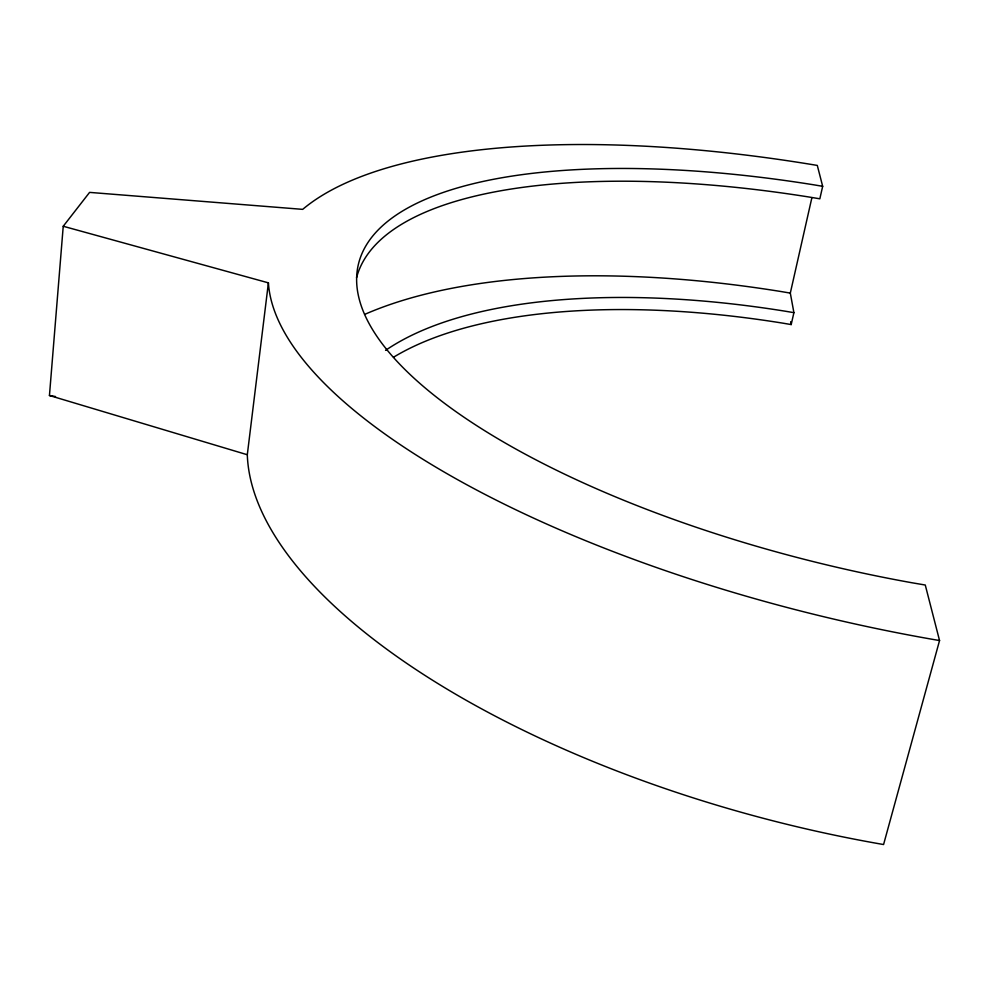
<?xml version="1.0" encoding="UTF-8"?>
<svg xmlns="http://www.w3.org/2000/svg" width="989" height="989" viewBox="0 0 989 989"><rect width="100%" height="100%" fill="white"/><g stroke="black" fill="none" stroke-linecap="round" stroke-linejoin="round"><path stroke-width="1.48" d="M822.675 186.315L814.034 184.856A532.094 185.363 13.2 0 0 358.846 297.602A532.094 185.363 13.2 0 0 911.71 582.719L925.271 585.031L939.55 640.551L883.573 844.532A606.368 256.312 14.3 0 1 247.299 454.742L49.45 395.501L63.234 226.258L89.591 192.385L302.683 209.359A628.163 220.757 13.3 0 1 817.297 165.423L822.675 186.315L819.832 198.814L811.203 197.367A530.438 188.219 13.3 0 0 356.547 277.724M247.299 454.742L268.402 282.854L63.234 226.258M393.523 357.227A513.971 215.503 14.2 0 1 782.781 323.143L791.188 324.565L793.907 312.66L790.31 293.103L811.833 197.924M790.31 293.103L780.951 291.52A590.384 245.556 14.2 0 0 364.644 314.415M793.907 312.66L785.464 311.238A515.504 213.031 14.1 0 0 385.574 350.366M49.45 395.501L55.508 396.54M790.681 321.697L791.188 324.565M939.55 640.551A628.163 220.757 13.3 0 1 268.402 282.854"/></g></svg>
